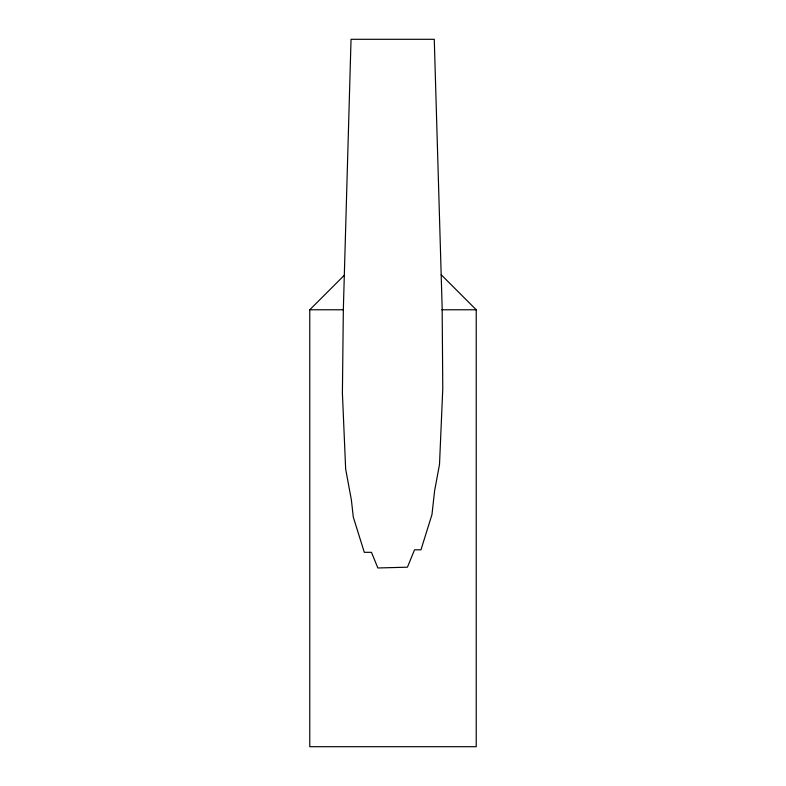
<?xml version="1.0" encoding="UTF-8"?>
<svg xmlns="http://www.w3.org/2000/svg" width="786" height="786" viewBox="0 0 786 786"><rect width="100%" height="100%" fill="white"/><g stroke="black" fill="none" stroke-linecap="round" stroke-linejoin="round"><path stroke-width="1.18" d="M343.335 309.772L342.401 393.226L345.663 469.104L351.391 500.024L353.287 517.08L364.301 552.322L371.464 552.322L377.86 567.973L407.443 567.187L414.536 549.817L420.962 549.817L431.956 514.614L434.609 490.837L439.512 464.339L442.773 388.667L442.164 308.141L434.265 39.3L351.037 39.3L343.335 309.772L309.772 309.772L309.772 746.7L476.228 746.7L476.228 309.772L441.192 274.736M309.772 309.772L344.091 275.464M441.889 309.772L476.228 309.772"/></g></svg>
